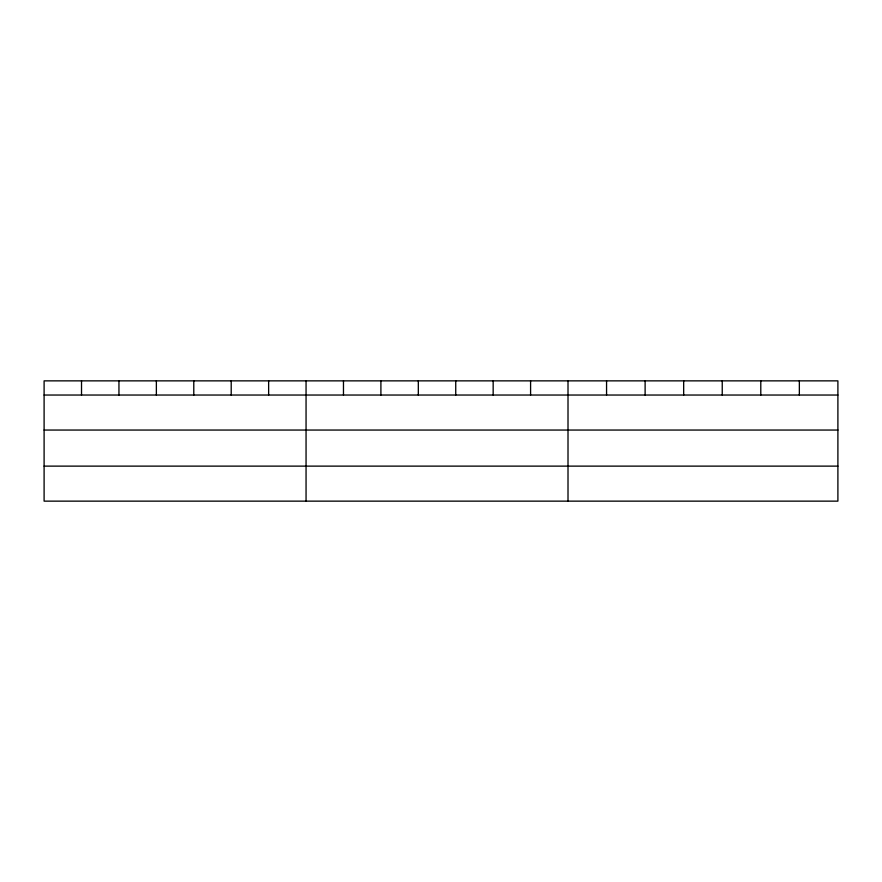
<?xml version="1.0" encoding="UTF-8"?>
<svg xmlns="http://www.w3.org/2000/svg" width="882" height="882" viewBox="0 0 882 882"><rect width="100%" height="100%" fill="white"/><g stroke="black" fill="none" stroke-linecap="round" stroke-linejoin="round"><path stroke-width="1.32" d="M837.9 430.052L837.9 380.859L44.1 380.859L44.1 501.141L837.9 501.141L837.9 430.052L44.1 430.052M44.1 395.037L837.9 395.037M44.1 466.126L837.9 466.126M799.346 380.859L799.346 395.037M760.791 380.859L760.791 395.037M722.237 380.859L722.237 395.037M683.671 380.859L683.671 395.037M645.117 380.859L645.117 395.037M606.562 380.859L606.562 395.037M568.008 380.859L568.008 501.141M530.589 380.859L530.589 395.037M493.159 380.859L493.159 395.037M455.74 380.859L455.74 395.037M418.322 380.859L418.322 395.037M380.903 380.859L380.903 395.037M343.473 380.859L343.473 395.037M306.054 380.859L306.054 501.141M268.635 380.859L268.635 395.037M231.205 380.859L231.205 395.037M193.786 380.859L193.786 395.037M156.368 380.859L156.368 395.037M118.949 380.859L118.949 395.037M81.519 380.859L81.519 395.037"/></g></svg>
